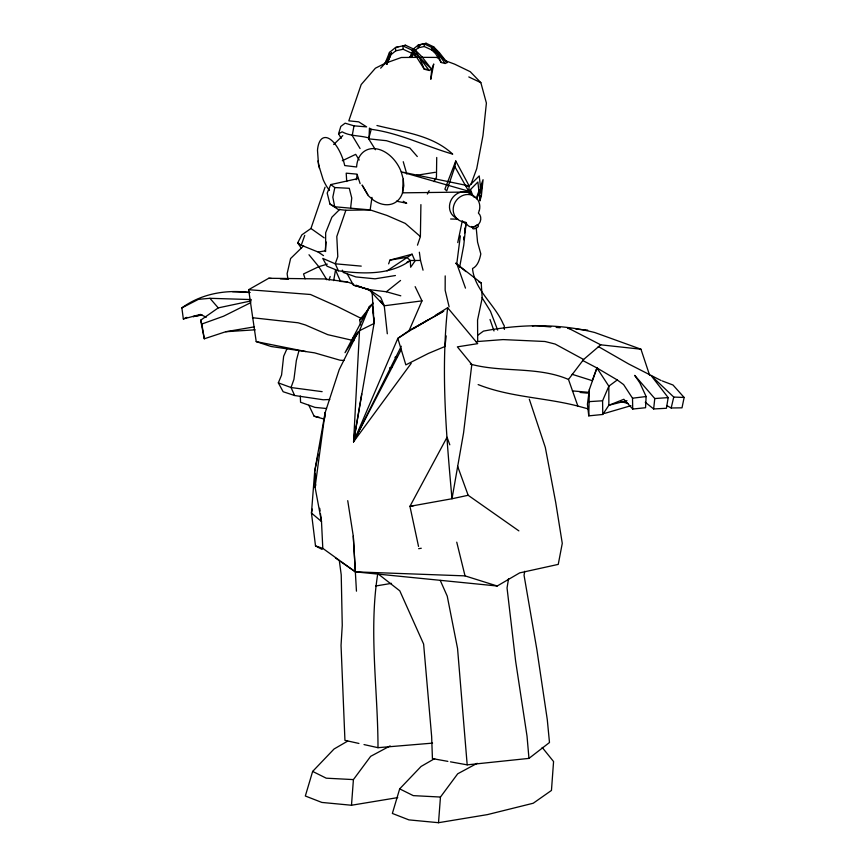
<?xml version="1.0" encoding="UTF-8"?>
<svg xmlns="http://www.w3.org/2000/svg" width="866" height="866" viewBox="0 0 866 866"><rect width="100%" height="100%" fill="white"/><g stroke="black" fill="none" stroke-linecap="round" stroke-linejoin="round"><path stroke-width="1.3" d="M325.172 251.14L326.125 241.928M325.616 251.53L325.659 232.77L331.884 217.204L339.905 209.215M445.2 275.897L445.156 290.251L449.118 306.824M504.369 329.416L504.25 325.746L503.254 324.068C495.146 304.789 474.503 289.926 472.511 268.536C477.815 266.068 479.753 259.205 480.814 253.922L477.567 242.134L476.203 227.78M436.724 157.482L436.453 177.14L434.028 181.644M417.477 245.165L420.389 236.57L420.908 204.614M666.603 405.505L671.193 407.983L682.007 407.832L684.14 397.472L673.748 397.061L651.124 375.595L668.184 397.613L666.43 408.265L653.657 408.958L654.772 398.544L634.713 375.368L639.855 382.913L646.123 396.531L645.56 407.724L632.732 409.044L623.845 399.28L608.852 405.266L602.768 414.468L588.772 415.864L589.378 389.505L596.934 367.953L582.656 360.462M447.874 761.376L432.426 758.594L431.647 736.511L423.615 644.044L399.789 590.828L377.771 573.628C368.602 631.314 377.955 689.661 377.998 747.683L432.556 743.125M329.481 190.423A30.44 12.687 74.3 0 1 323.18 179.684L318.526 164.659L317.497 150.273A30.44 12.687 74.3 0 1 328.246 138.181A30.44 12.687 74.3 0 1 343.77 161.715L344.733 165.558L356.608 166.986A29.931 21.185 60.6 0 1 375.411 148.692A29.931 21.185 60.6 0 1 401.239 171.869L403.253 179.186L402.528 192.837A29.931 21.185 60.6 0 1 372.705 199.624L368.028 195.435L362.096 185.021L367.888 194.666M324.739 418.094L325.107 412.79L339.201 369.663L358.091 331.678M435.501 315.278L447.635 307.722C440.74 371.384 446.293 435.252 451.998 498.751L409.943 506.329L418.527 546.435M347.677 741.101L334.049 749.003L312.648 771.422L305.33 796.006L321.86 802.436L351.488 805.25L353.415 779.595L370.659 756.343L390.144 745.907M434.689 758.594L421.082 766.453L399.681 788.872L392.363 813.445L408.904 819.885L438.521 822.7L440.458 797.045L457.703 773.793L477.209 763.292M480.316 187.208L483.066 179.684L481.399 195.424L480.035 200.685L477.88 182.001L468.733 191.332L469.177 185.963L455.765 160.979L444.886 189.178L446.759 190.834L454.866 166.727L455.765 160.979M431.733 69.334L430.781 79.293L433.736 63.987L431.733 69.334L429.179 70.492L424.275 69.215L412.27 50.26L402.971 45.93L403.155 49.254L412.454 53.584L416.016 56.853L419.49 57.557L422.002 56.875L431.733 69.334L412.27 50.26L414.771 49.589L422.002 56.875M466.125 222.811L463.754 245.284L459.586 267.388M329.946 204.04L334.709 206.757L350.6 208.186L351.758 198.011L349.279 188.301L334.817 187.554L330.747 184.577L327.196 193.086L329.946 204.04L338.108 209.399L345.87 210.276L370.15 209.897L386.907 215.428L405.266 223.406L420.389 236.57M446.207 335.889L444.983 346.487L428.432 353.415L405.84 364.867L397.84 338.379L409.131 330.52L442.58 311.782M354.681 432.415L353.588 441.736L411.22 363.33M480.035 200.685L480.662 195.575M480.966 193.031L482.059 184.101L480.305 189.059M463.678 239.676L464.014 237.057M464.674 231.817L465.172 227.899M460.355 235.833L456.783 263.708L465.475 288.118M589.378 389.505L587.419 404.238L588.772 415.864M463.775 239.546L464.144 236.873M464.696 232.867L465.973 223.525M371.99 197.394L370.15 209.897L350.6 208.186M508.548 578.715L507.043 587.949L515.627 661.159L527.026 736.143L528.964 758.389L467.185 764.851L450.45 761.831M361.685 394.019L353.588 441.736L401.456 349.204M524.72 571.279L524.049 575.251L536.833 649.37L547.28 719.592L549.488 742.519L528.964 758.389M333.67 280.638L335.521 270.03L340.457 281.353M341.204 138.43L338.584 133.754L340.814 126.425L345.133 123.189L353.988 125.841L352.235 135.54L360.072 148.541M318.201 454.217L314.704 471.234L311.457 513.051L315.505 545.905L322.152 549.445M319.543 447.668L320.084 445.048M356.24 179.76L357.29 174.672M334.817 187.554L332.825 197.156L334.709 206.757M457.757 242.577L462.303 220.798M312.28 509.121L311.457 513.051L321.492 521.527L322.801 548.362L355.374 571.852L497.214 586.001L519.676 572.881L558.245 564.394L562.272 543.372L555.745 502.626L545.309 447.408L529.299 399.161M671.193 407.983L673.748 397.061M298.986 350.6L296.345 360.516L293.931 379.384L291.041 387.524L294.656 395.524L323.267 399.778L329.762 399.475M375.465 149.721L368.656 138.841L371.233 129.305L369.446 128.103L369.013 138.073C360.104 135.226 350.524 136.525 342.146 131.827L338.584 133.754M470.725 194.298L471.385 191.992L470.509 189.578M315.819 484.787L315.072 487.309L321.492 521.527L320.42 513.581M329.037 280.151L330.184 276.503M390.826 53.735L386.918 64.127L385.11 63.326L380.661 68.176M413.114 52.837L411.599 57.437L413.05 54.082M301.487 248.488L297.698 242.891L301.844 234.859L310.948 228.494L325.053 187.175M476.809 198.974L479.428 191.538M323.516 255.632L318.212 252.071L301.26 245.208L304.745 235.379M388.628 263.859L389.981 260.092L412.075 254.193L415.02 261.012L410.646 267.237L410.289 260.514L406.901 257.343L389.981 260.092M476.203 198.498L479.407 189.719M470.92 184.426L476.722 168.686L482.968 135.572L486.4 103.076L480.846 82.649L470.26 71.705L454.693 64.171L445.037 60.577M632.732 409.044L632.505 398.208L623.596 384.58L617.263 379.957L596.934 367.953L592.247 380.65L572.123 374.307M369.468 306.467L359.52 330.693L345.025 352.679L369.468 306.467L373.257 303.111M345.87 210.276L336.798 236.526L337.794 256.639L335.25 263.794L338.422 270.809C362.313 273.981 389.862 275.399 410.289 260.514L420.508 260.45L423.041 270.181M398.122 46.829L395.556 47.511L389.494 52.404L385.11 63.326L401.359 57.492L416.752 57.373M412.801 52.837L409.975 57.427L411.902 52.631M391.464 52.978L386.918 64.127L391.464 52.891M294.656 395.524L283.15 391.735L278.332 382.869L281.569 375.032L283.647 356.24L286.852 349.052M602.768 414.468L602.584 400.785L608.841 386.182L617.263 379.957M409.131 330.52L421.991 300.87L415.139 286.646M411.707 56.81L412.736 54.428M401.283 346.238L353.588 441.736L359.52 330.693L374.047 323.483L372.099 292.156M427.349 194.049L429.168 190.661M387.86 58.693L385.11 63.326L389.678 55.727L395.74 50.834L403.155 49.254M410.04 57.427L412.021 54.082M413.342 49.026L418.191 45.119L424.124 43.852L431.56 47.316L441.162 62.471L445.092 63.499L447.137 62.569L439.354 52.61L433.563 46.775L426.18 43.3L420.248 44.567L418.343 47.782L414.468 50.91M352.754 338.249L356.381 333.28M588.09 408.86L577.871 406.078L568.486 379.449L583.608 359.498L600.744 344.83L640.959 349.204L649.641 375.303M360.689 325.042L359.639 319.976L373.051 303.533M465.778 186.082L469.177 185.963L479.234 175.906L481.399 195.424M333.681 144.535L342.817 135.605M303.63 245.803L290.597 258.533L287.111 273.732L287.945 279.058M359.639 319.976L363.698 316.501M347.169 273.808L353.469 285.174L369.068 289.601L386.377 291.766L400.557 280.465M478.162 335.001L483.445 331.115C520.001 324.133 558.613 323.321 594.736 332.522L640.959 349.204M254.474 326.828L225.734 331.732L204.289 338.79L200.641 320.214L218.243 307.885L251.313 300.859M387.026 270.874L412.075 254.193M469.199 193.475L471.385 191.992L472.944 195.738M413.591 328.658L415.777 327.326M417.964 326.006L427.804 320.041M343.954 360.483L339.937 360.18L314.596 352.852L271.069 346.497L256.217 341.605L248.639 289.688L268.72 278.278L324.393 278.939L347.396 281.959L353.534 284.221M206.249 317.27L200.457 314.412L183.343 318.969L181.86 307.874C201.529 293.617 225.907 289.45 249.711 292.481M443.749 311.197L412.346 329.102L397.84 338.379L353.588 441.736L374.047 323.483L372.553 306.174M406.749 262.42L410.289 260.514M181.86 307.874L198.422 299.355L209.94 298.305L251.27 299.571M386.236 62.731L375.4 68.198L361.187 84.554L348.814 120.839L358.686 121.835L366.621 126.88L353.988 125.841M250.718 302.667L223.612 316.187L201.843 324.025L204.289 338.79M342.308 160.751L355.699 154.354L359.184 160.015M183.343 318.969L186.872 317.335M327.326 264.13L318.796 266.674L303.544 273.959L305.092 278.809M604.695 413.374L630.935 405.699M402.971 45.93L405.537 45.238L414.771 49.589L419.49 57.557L429.179 70.492M420.248 44.567L418.191 45.119L418.343 47.782L424.275 46.515L431.712 49.979L434.559 52.599L437.341 53.151L439.354 52.61M426.18 43.3L424.124 43.852L424.275 46.515M431.712 49.979L431.56 47.316L433.563 46.775L445.092 63.499M626.995 400.698L608.852 405.266L608.841 386.182L596.934 367.953M330.747 184.577L358.351 178.515M201.919 314.748L193.129 316.642L201.497 315.072M405.537 45.238L395.556 47.511L395.74 50.834M518.875 530.88L468.16 495.287L451.998 498.751L463.559 432.924L471.808 364.467L457.367 346.855L477.696 343.65L447.635 307.722M389.603 367.877L392.146 367.346M394.928 357.301L397.451 356.792M413.916 505.571L409.943 506.329L447.051 437.233L449.811 444.81M435.317 172.291L416.297 175.333M318.212 252.071L324.707 250.924M375.703 586.001L391.519 583.359M351.488 805.25L397.732 797.608M438.521 822.7L487.417 814.614L533.229 803.237L551.458 790.442L553.569 761.539L542.181 747.423M395.416 275.529L375.043 278.82L355.872 276.936L343.217 272.433L342.319 270.149M418.657 548.676L421.277 548.254M532.406 325.995L535.026 325.584L550.873 326.947M353.469 285.174L368.764 289.396L384.255 305.785L421.991 300.87M632.505 398.208L646.123 396.531M475.824 341.659L503.059 339.591L544.974 341.496L555.16 344.062L583.608 359.498M654.772 398.544L668.184 397.613M225.734 331.732L255.156 329.805M589.042 401.64L602.584 400.785M469.177 185.963L401.239 171.869L471.385 191.992L402.528 192.837L403.794 185.822L403.253 179.186M421.926 57.351L436.583 57.427L438.997 58.325M426.765 69.248L424.275 69.215L419.49 57.557M450.645 218.99L457.962 219.195M340.977 561.828L355.374 571.852L465.031 575.879L497.214 586.001M232.553 291.69L249.949 292.502M268.72 278.278L271.307 278.408M280.368 278.863L288.14 279.263M353.415 779.595L326.233 778.188L312.648 771.422M440.458 797.045L413.266 795.627L399.681 788.872M248.639 289.688L310.483 294.494L336.863 306.283L362.118 318.872M340.349 281.396L347.396 281.959M556.156 327.402L560.118 327.749M568.042 328.43L570.683 328.658M575.966 329.112L587.7 330.13M572.383 390.891L589.226 392.374M361.241 266.122L335.25 263.794L322.769 258.414L327.012 266.198L338.422 270.809M580.166 392.439L587.516 393.153M326.536 408.514L314.964 407.377L300.567 402.246L300.307 396.022M368.656 138.841L386.442 140.703L409.878 148.043L417.304 156.54M468.777 191.7L471.385 191.992M252.407 317.714L298.131 322.791L305.352 324.945L327.803 334.677L353.988 340.695M322.141 391.659L291.041 387.524L278.332 382.869M371.233 129.305C399.442 133.061 425.433 146.224 452.702 154.126C431.939 134.815 403.199 132.152 376.948 125.494M470.368 364.099C502.583 372.878 537.418 366.123 568.486 379.449M256.217 341.605L305.763 351.531M577.871 406.078C544.833 397.494 510.117 397.288 478.14 384.58M396.476 201.161L406.706 203.272L403.264 201.28M308.837 405.277L314.142 416.243L319.348 417.38M358.925 743.45L344.939 740.343L341.042 645.387L342.254 625.349L341.226 574.872L339.31 560.627M364.012 744.576L377.998 747.683M620.814 401.543L628.391 403.599M386.377 291.766L400.796 295.815M314.142 416.243L324.295 419.133M315.505 545.905L322.801 548.362M662.198 380.932L673.001 385.013L684.14 397.472M356.056 285.185L371.2 290.933M478.876 281.915L481.215 282.987L482.2 298.012L477.556 320.03L477.686 341.02M468.798 76.944L480.846 82.649M661.007 380.477L628.619 363.947L598.265 346.508M567.295 327.629L600.744 344.83M301.26 245.208L297.698 242.891L299.636 244.721M368.764 289.396L380.629 297.233L384.255 305.785L387.308 333.778M324.198 237.858L310.948 228.494M335.434 557.964L338.758 560.28M481.215 282.987L455.635 263.156L465.93 271.599M645.235 402.246L653.657 408.958M431.56 47.316L447.137 62.569M209.94 298.305L218.243 307.885M308.989 254.766L318.796 266.674L326.893 279.826M380.174 300.805L384.255 305.785M482.048 297.677L490.459 311.273L497.679 330.098M454.866 166.727L468.733 191.332M360.126 183.624L357.041 174.142L346.205 173.178L346.725 181.503M440.242 580.393L447.235 596.122L457.551 648.461L467.185 764.851M437.341 53.151L441.162 62.471M457.605 466.265L468.16 495.287M490.004 319.478L494.01 330.953M200.641 320.214L201.843 324.025M403.242 161.704L406.782 174.034M456.75 542.17L465.031 575.879M318.017 160.903L319.489 168.513M347.731 500.667L353.274 536.054L356.456 591.164M419.35 252.19L420.508 260.45M315.062 473.875L315.603 477.848M319.706 508.288L320.063 510.94M353.274 536.054L355.374 571.852M412.27 50.26L412.454 53.584M389.494 52.404L389.678 55.727M373.3 308.599L373.495 313.633M373.636 317.411L373.733 319.933M463.895 191.732A14.202 12.795 -53.4 0 1 474.287 197.405M456.176 217.972A14.202 12.795 -53.4 0 1 449.919 203.272A14.202 12.795 -53.4 0 1 462.736 191.797M465.93 223.818A8.119 7.318 -53.4 0 1 463.039 221.36M477.512 224.532A3.172 1.234 -25 0 1 474.362 226.762A3.172 1.234 -25 0 1 471.743 226.47M477.512 225.344A3.172 1.234 -25 0 1 477.783 227.054A3.172 1.234 -25 0 1 473.886 228.83A3.172 1.234 -25 0 1 472.933 227.444M325.107 412.79L315.072 487.309L314.704 471.234L325.107 412.79M479.374 210.373L478.389 213.068A8.119 7.318 -53.4 0 1 478.779 224.056L473.486 227.087A8.119 7.318 -53.4 0 1 465.93 222.346L463.115 221.75A14.202 12.795 -53.4 0 1 453.632 206.032A14.202 12.795 -53.4 0 1 469.902 194.655A14.202 12.795 -53.4 0 1 479.374 210.373"/></g></svg>
